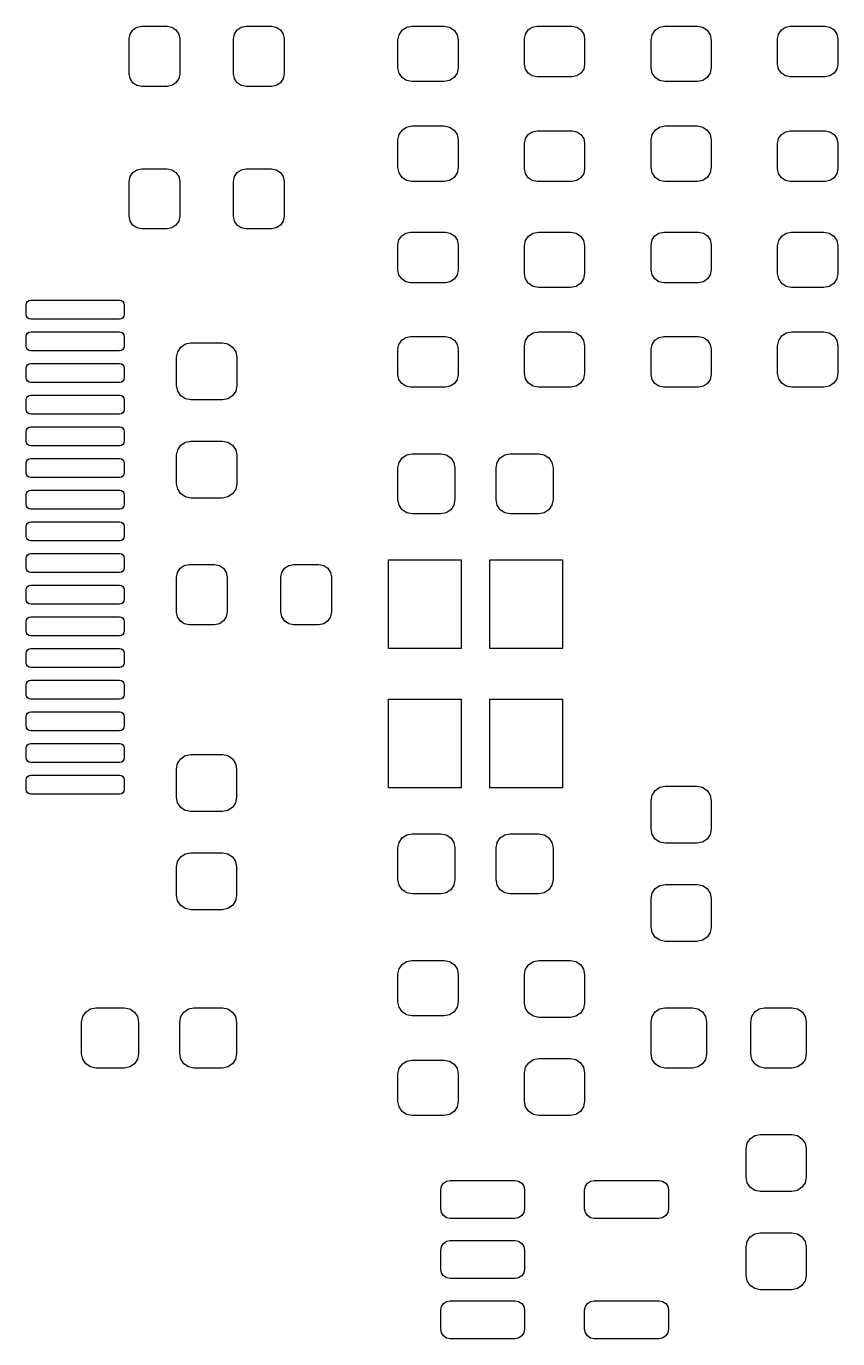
# Model space of a CAD drawing. Extents: x 101 to 146, y -117.2 to -96.5.
# Drawn here: x 133.15 to 145.97, y -117.25 to -96.53 of the extents above; entities that cross this region are included whole.
import ezdxf

# ---------------------------------------------------------------- set-up
doc = ezdxf.new("R2010")
doc.units = 0
doc.layers.add('BLACK', color=7, linetype='CONTINUOUS')

msp = doc.modelspace()

# ---------------------------------------------------------------- linework, layer by layer
at = {"layer": 'BLACK', "linetype": 'CONTINUOUS'}
for p, q in [((134.834, -96.5836), (134.898, -96.5402)), ((134.898, -96.5402), (134.975, -96.525)), ((134.975, -96.525), (135.375, -96.525)), ((135.375, -96.525), (135.452, -96.5402)), ((135.452, -96.5402), (135.516, -96.5836)), ((136.484, -96.5836), (136.548, -96.5402)), ((136.548, -96.5402), (136.625, -96.525)), ((136.625, -96.525), (137.025, -96.525)), ((137.025, -96.525), (137.102, -96.5402)), ((137.102, -96.5402), (137.166, -96.5836)), ((139.089, -96.5891), (139.16, -96.5417)), ((139.16, -96.5417), (139.244, -96.525)), ((139.244, -96.525), (139.756, -96.525)), ((139.756, -96.525), (139.84, -96.5417)), ((139.84, -96.5417), (139.911, -96.5891)), ((141.084, -96.5836), (141.148, -96.5402)), ((141.148, -96.5402), (141.225, -96.525)), ((141.225, -96.525), (141.775, -96.525)), ((141.775, -96.525), (141.852, -96.5402)), ((141.852, -96.5402), (141.916, -96.5836)), ((143.089, -96.5891), (143.16, -96.5417)), ((143.16, -96.5417), (143.244, -96.525)), ((143.244, -96.525), (143.756, -96.525)), ((143.756, -96.525), (143.84, -96.5417)), ((143.84, -96.5417), (143.911, -96.5891)), ((145.084, -96.5836), (145.148, -96.5402)), ((145.148, -96.5402), (145.225, -96.525)), ((145.225, -96.525), (145.775, -96.525)), ((145.775, -96.525), (145.852, -96.5402)), ((145.852, -96.5402), (145.916, -96.5836)), ((134.775, -96.725), (134.79, -96.6485)), ((134.775, -97.275), (134.775, -96.725)), ((134.79, -96.6485), (134.834, -96.5836)), ((135.516, -96.5836), (135.56, -96.6485)), ((135.56, -96.6485), (135.575, -96.725)), ((135.575, -96.725), (135.575, -97.275)), ((136.425, -96.725), (136.44, -96.6485)), ((136.425, -97.275), (136.425, -96.725)), ((136.44, -96.6485), (136.484, -96.5836)), ((137.166, -96.5836), (137.21, -96.6485)), ((137.21, -96.6485), (137.225, -96.725)), ((137.225, -96.725), (137.225, -97.275)), ((139.025, -96.7437), (139.042, -96.66)), ((139.025, -97.1812), (139.025, -96.7437)), ((139.042, -96.66), (139.089, -96.5891)), ((139.911, -96.5891), (139.958, -96.66)), ((139.958, -96.66), (139.975, -96.7437)), ((139.975, -96.7437), (139.975, -97.1812)), ((141.025, -96.725), (141.04, -96.6485)), ((141.025, -97.125), (141.025, -96.725)), ((141.04, -96.6485), (141.084, -96.5836)), ((141.916, -96.5836), (141.96, -96.6485)), ((141.96, -96.6485), (141.975, -96.725)), ((141.975, -96.725), (141.975, -97.125)), ((143.025, -96.7437), (143.042, -96.66)), ((143.025, -97.1812), (143.025, -96.7437)), ((143.042, -96.66), (143.089, -96.5891)), ((143.911, -96.5891), (143.958, -96.66)), ((143.958, -96.66), (143.975, -96.7437)), ((143.975, -96.7437), (143.975, -97.1812)), ((145.025, -96.725), (145.04, -96.6485)), ((145.025, -97.125), (145.025, -96.725)), ((145.04, -96.6485), (145.084, -96.5836)), ((145.916, -96.5836), (145.96, -96.6485)), ((145.96, -96.6485), (145.975, -96.725)), ((145.975, -96.725), (145.975, -97.125)), ((139.042, -97.265), (139.025, -97.1812)), ((139.975, -97.1812), (139.958, -97.265)), ((141.04, -97.2015), (141.025, -97.125)), ((141.975, -97.125), (141.96, -97.2015)), ((143.042, -97.265), (143.025, -97.1812)), ((143.975, -97.1812), (143.958, -97.265)), ((145.04, -97.2015), (145.025, -97.125)), ((145.975, -97.125), (145.96, -97.2015)), ((134.79, -97.3515), (134.775, -97.275)), ((134.834, -97.4164), (134.79, -97.3515)), ((135.56, -97.3515), (135.516, -97.4164)), ((135.575, -97.275), (135.56, -97.3515)), ((136.44, -97.3515), (136.425, -97.275)), ((136.484, -97.4164), (136.44, -97.3515)), ((137.21, -97.3515), (137.166, -97.4164)), ((137.225, -97.275), (137.21, -97.3515)), ((139.089, -97.3359), (139.042, -97.265)), ((139.16, -97.3833), (139.089, -97.3359)), ((139.244, -97.4), (139.16, -97.3833)), ((139.756, -97.4), (139.244, -97.4)), ((139.84, -97.3833), (139.756, -97.4)), ((139.911, -97.3359), (139.84, -97.3833)), ((139.958, -97.265), (139.911, -97.3359)), ((141.084, -97.2664), (141.04, -97.2015)), ((141.148, -97.3098), (141.084, -97.2664)), ((141.225, -97.325), (141.148, -97.3098)), ((141.775, -97.325), (141.225, -97.325)), ((141.852, -97.3098), (141.775, -97.325)), ((141.916, -97.2664), (141.852, -97.3098)), ((141.96, -97.2015), (141.916, -97.2664)), ((143.089, -97.3359), (143.042, -97.265)), ((143.16, -97.3833), (143.089, -97.3359)), ((143.244, -97.4), (143.16, -97.3833)), ((143.756, -97.4), (143.244, -97.4)), ((143.84, -97.3833), (143.756, -97.4)), ((143.911, -97.3359), (143.84, -97.3833)), ((143.958, -97.265), (143.911, -97.3359)), ((145.084, -97.2664), (145.04, -97.2015)), ((145.148, -97.3098), (145.084, -97.2664)), ((145.225, -97.325), (145.148, -97.3098)), ((145.775, -97.325), (145.225, -97.325)), ((145.852, -97.3098), (145.775, -97.325)), ((145.916, -97.2664), (145.852, -97.3098)), ((145.96, -97.2015), (145.916, -97.2664)), ((134.898, -97.4598), (134.834, -97.4164)), ((134.975, -97.475), (134.898, -97.4598)), ((135.375, -97.475), (134.975, -97.475)), ((135.452, -97.4598), (135.375, -97.475)), ((135.516, -97.4164), (135.452, -97.4598)), ((136.548, -97.4598), (136.484, -97.4164)), ((136.625, -97.475), (136.548, -97.4598)), ((137.025, -97.475), (136.625, -97.475)), ((137.102, -97.4598), (137.025, -97.475)), ((137.166, -97.4164), (137.102, -97.4598)), ((139.025, -98.3187), (139.042, -98.235)), ((139.042, -98.235), (139.089, -98.1641)), ((139.089, -98.1641), (139.16, -98.1167)), ((139.16, -98.1167), (139.244, -98.1)), ((139.244, -98.1), (139.756, -98.1)), ((139.756, -98.1), (139.84, -98.1167)), ((139.84, -98.1167), (139.911, -98.1641)), ((139.911, -98.1641), (139.958, -98.235)), ((139.958, -98.235), (139.975, -98.3187)), ((141.04, -98.2985), (141.084, -98.2336)), ((141.084, -98.2336), (141.148, -98.1902)), ((141.148, -98.1902), (141.225, -98.175)), ((141.225, -98.175), (141.775, -98.175)), ((141.775, -98.175), (141.852, -98.1902)), ((141.852, -98.1902), (141.916, -98.2336)), ((141.916, -98.2336), (141.96, -98.2985)), ((143.025, -98.3187), (143.042, -98.235)), ((143.042, -98.235), (143.089, -98.1641)), ((143.089, -98.1641), (143.16, -98.1167)), ((143.16, -98.1167), (143.244, -98.1)), ((143.244, -98.1), (143.756, -98.1)), ((143.756, -98.1), (143.84, -98.1167)), ((143.84, -98.1167), (143.911, -98.1641)), ((143.911, -98.1641), (143.958, -98.235)), ((143.958, -98.235), (143.975, -98.3187)), ((145.04, -98.2985), (145.084, -98.2336)), ((145.084, -98.2336), (145.148, -98.1902)), ((145.148, -98.1902), (145.225, -98.175)), ((145.225, -98.175), (145.775, -98.175)), ((145.775, -98.175), (145.852, -98.1902)), ((145.852, -98.1902), (145.916, -98.2336)), ((145.916, -98.2336), (145.96, -98.2985)), ((139.025, -98.7562), (139.025, -98.3187)), ((139.975, -98.3187), (139.975, -98.7562)), ((141.025, -98.375), (141.04, -98.2985)), ((141.025, -98.775), (141.025, -98.375)), ((141.96, -98.2985), (141.975, -98.375)), ((141.975, -98.375), (141.975, -98.775)), ((143.025, -98.7562), (143.025, -98.3187)), ((143.975, -98.3187), (143.975, -98.7562)), ((145.025, -98.375), (145.04, -98.2985)), ((145.025, -98.775), (145.025, -98.375)), ((145.96, -98.2985), (145.975, -98.375)), ((145.975, -98.375), (145.975, -98.775)), ((134.79, -98.8985), (134.834, -98.8336)), ((134.834, -98.8336), (134.898, -98.7902)), ((134.898, -98.7902), (134.975, -98.775)), ((134.975, -98.775), (135.375, -98.775)), ((135.375, -98.775), (135.452, -98.7902)), ((135.452, -98.7902), (135.516, -98.8336)), ((135.516, -98.8336), (135.56, -98.8985)), ((136.44, -98.8985), (136.484, -98.8336)), ((136.484, -98.8336), (136.548, -98.7902)), ((136.548, -98.7902), (136.625, -98.775)), ((136.625, -98.775), (137.025, -98.775)), ((137.025, -98.775), (137.102, -98.7902)), ((137.102, -98.7902), (137.166, -98.8336)), ((137.166, -98.8336), (137.21, -98.8985)), ((139.042, -98.84), (139.025, -98.7562)), ((139.089, -98.9109), (139.042, -98.84)), ((139.958, -98.84), (139.911, -98.9109)), ((139.975, -98.7562), (139.958, -98.84)), ((141.04, -98.8515), (141.025, -98.775)), ((141.084, -98.9164), (141.04, -98.8515)), ((141.96, -98.8515), (141.916, -98.9164)), ((141.975, -98.775), (141.96, -98.8515)), ((143.042, -98.84), (143.025, -98.7562)), ((143.089, -98.9109), (143.042, -98.84)), ((143.958, -98.84), (143.911, -98.9109)), ((143.975, -98.7562), (143.958, -98.84)), ((145.04, -98.8515), (145.025, -98.775)), ((145.084, -98.9164), (145.04, -98.8515)), ((145.96, -98.8515), (145.916, -98.9164)), ((145.975, -98.775), (145.96, -98.8515)), ((134.775, -98.975), (134.79, -98.8985)), ((134.775, -99.525), (134.775, -98.975)), ((135.56, -98.8985), (135.575, -98.975)), ((135.575, -98.975), (135.575, -99.525)), ((136.425, -98.975), (136.44, -98.8985)), ((136.425, -99.525), (136.425, -98.975)), ((137.21, -98.8985), (137.225, -98.975)), ((137.225, -98.975), (137.225, -99.525)), ((139.16, -98.9583), (139.089, -98.9109)), ((139.244, -98.975), (139.16, -98.9583)), ((139.756, -98.975), (139.244, -98.975)), ((139.84, -98.9583), (139.756, -98.975)), ((139.911, -98.9109), (139.84, -98.9583)), ((141.148, -98.9598), (141.084, -98.9164)), ((141.225, -98.975), (141.148, -98.9598)), ((141.775, -98.975), (141.225, -98.975)), ((141.852, -98.9598), (141.775, -98.975)), ((141.916, -98.9164), (141.852, -98.9598)), ((143.16, -98.9583), (143.089, -98.9109)), ((143.244, -98.975), (143.16, -98.9583)), ((143.756, -98.975), (143.244, -98.975)), ((143.84, -98.9583), (143.756, -98.975)), ((143.911, -98.9109), (143.84, -98.9583)), ((145.148, -98.9598), (145.084, -98.9164)), ((145.225, -98.975), (145.148, -98.9598)), ((145.775, -98.975), (145.225, -98.975)), ((145.852, -98.9598), (145.775, -98.975)), ((145.916, -98.9164), (145.852, -98.9598)), ((134.79, -99.6015), (134.775, -99.525)), ((134.834, -99.6664), (134.79, -99.6015)), ((134.898, -99.7098), (134.834, -99.6664)), ((135.516, -99.6664), (135.452, -99.7098)), ((135.56, -99.6015), (135.516, -99.6664)), ((135.575, -99.525), (135.56, -99.6015)), ((136.44, -99.6015), (136.425, -99.525)), ((136.484, -99.6664), (136.44, -99.6015)), ((136.548, -99.7098), (136.484, -99.6664)), ((137.166, -99.6664), (137.102, -99.7098)), ((137.21, -99.6015), (137.166, -99.6664)), ((137.225, -99.525), (137.21, -99.6015)), ((134.975, -99.725), (134.898, -99.7098)), ((135.375, -99.725), (134.975, -99.725)), ((135.452, -99.7098), (135.375, -99.725)), ((136.625, -99.725), (136.548, -99.7098)), ((137.025, -99.725), (136.625, -99.725)), ((137.102, -99.7098), (137.025, -99.725)), ((139.04, -99.8985), (139.084, -99.8336)), ((139.084, -99.8336), (139.148, -99.7902)), ((139.148, -99.7902), (139.225, -99.775)), ((139.225, -99.775), (139.775, -99.775)), ((139.775, -99.775), (139.852, -99.7902)), ((139.852, -99.7902), (139.916, -99.8336)), ((139.916, -99.8336), (139.96, -99.8985)), ((141.042, -99.91), (141.089, -99.8391)), ((141.089, -99.8391), (141.16, -99.7917)), ((141.16, -99.7917), (141.244, -99.775)), ((141.244, -99.775), (141.756, -99.775)), ((141.756, -99.775), (141.84, -99.7917)), ((141.84, -99.7917), (141.911, -99.8391)), ((141.911, -99.8391), (141.958, -99.91)), ((143.04, -99.8985), (143.084, -99.8336)), ((143.084, -99.8336), (143.148, -99.7902)), ((143.148, -99.7902), (143.225, -99.775)), ((143.225, -99.775), (143.775, -99.775)), ((143.775, -99.775), (143.852, -99.7902)), ((143.852, -99.7902), (143.916, -99.8336)), ((143.916, -99.8336), (143.96, -99.8985)), ((145.042, -99.91), (145.089, -99.8391)), ((145.089, -99.8391), (145.16, -99.7917)), ((145.16, -99.7917), (145.244, -99.775)), ((145.244, -99.775), (145.756, -99.775)), ((145.756, -99.775), (145.84, -99.7917)), ((145.84, -99.7917), (145.911, -99.8391)), ((145.911, -99.8391), (145.958, -99.91)), ((139.025, -99.975), (139.04, -99.8985)), ((139.025, -100.375), (139.025, -99.975)), ((139.96, -99.8985), (139.975, -99.975)), ((139.975, -99.975), (139.975, -100.375)), ((141.025, -99.9937), (141.042, -99.91)), ((141.025, -100.431), (141.025, -99.9937)), ((141.958, -99.91), (141.975, -99.9937)), ((141.975, -99.9937), (141.975, -100.431)), ((143.025, -99.975), (143.04, -99.8985)), ((143.025, -100.375), (143.025, -99.975)), ((143.96, -99.8985), (143.975, -99.975)), ((143.975, -99.975), (143.975, -100.375)), ((145.025, -99.9937), (145.042, -99.91)), ((145.025, -100.431), (145.025, -99.9937)), ((145.958, -99.91), (145.975, -99.9937)), ((145.975, -99.9937), (145.975, -100.431)), ((139.04, -100.452), (139.025, -100.375)), ((139.084, -100.516), (139.04, -100.452)), ((139.148, -100.56), (139.084, -100.516)), ((139.916, -100.516), (139.852, -100.56)), ((139.96, -100.452), (139.916, -100.516)), ((139.975, -100.375), (139.96, -100.452)), ((141.042, -100.515), (141.025, -100.431)), ((141.089, -100.586), (141.042, -100.515)), ((141.958, -100.515), (141.911, -100.586)), ((141.975, -100.431), (141.958, -100.515)), ((143.04, -100.452), (143.025, -100.375)), ((143.084, -100.516), (143.04, -100.452)), ((143.148, -100.56), (143.084, -100.516)), ((143.916, -100.516), (143.852, -100.56)), ((143.96, -100.452), (143.916, -100.516)), ((143.975, -100.375), (143.96, -100.452)), ((145.042, -100.515), (145.025, -100.431)), ((145.089, -100.586), (145.042, -100.515)), ((145.958, -100.515), (145.911, -100.586)), ((145.975, -100.431), (145.958, -100.515)), ((139.225, -100.575), (139.148, -100.56)), ((139.775, -100.575), (139.225, -100.575)), ((139.852, -100.56), (139.775, -100.575)), ((141.16, -100.633), (141.089, -100.586)), ((141.244, -100.65), (141.16, -100.633)), ((141.756, -100.65), (141.244, -100.65)), ((141.84, -100.633), (141.756, -100.65)), ((141.911, -100.586), (141.84, -100.633)), ((143.225, -100.575), (143.148, -100.56)), ((143.775, -100.575), (143.225, -100.575)), ((143.852, -100.56), (143.775, -100.575)), ((145.16, -100.633), (145.089, -100.586)), ((145.244, -100.65), (145.16, -100.633)), ((145.756, -100.65), (145.244, -100.65)), ((145.84, -100.633), (145.756, -100.65)), ((145.911, -100.586), (145.84, -100.633)), ((133.15, -100.925), (133.156, -100.896)), ((133.15, -101.075), (133.15, -100.925)), ((133.156, -100.896), (133.172, -100.872)), ((133.172, -100.872), (133.196, -100.856)), ((133.196, -100.856), (133.225, -100.85)), ((133.225, -100.85), (134.625, -100.85)), ((134.625, -100.85), (134.654, -100.856)), ((134.654, -100.856), (134.678, -100.872)), ((134.678, -100.872), (134.694, -100.896)), ((134.694, -100.896), (134.7, -100.925)), ((134.7, -100.925), (134.7, -101.075)), ((133.156, -101.104), (133.15, -101.075)), ((133.172, -101.128), (133.156, -101.104)), ((133.196, -101.144), (133.172, -101.128)), ((134.678, -101.128), (134.654, -101.144)), ((134.694, -101.104), (134.678, -101.128)), ((134.7, -101.075), (134.694, -101.104)), ((133.225, -101.15), (133.196, -101.144)), ((134.625, -101.15), (133.225, -101.15)), ((134.654, -101.144), (134.625, -101.15)), ((133.15, -101.425), (133.156, -101.396)), ((133.15, -101.575), (133.15, -101.425)), ((133.156, -101.396), (133.172, -101.372)), ((133.172, -101.372), (133.196, -101.356)), ((133.196, -101.356), (133.225, -101.35)), ((133.225, -101.35), (134.625, -101.35)), ((134.625, -101.35), (134.654, -101.356)), ((134.654, -101.356), (134.678, -101.372)), ((134.678, -101.372), (134.694, -101.396)), ((134.694, -101.396), (134.7, -101.425)), ((134.7, -101.425), (134.7, -101.575)), ((135.593, -101.591), (135.666, -101.542)), ((135.666, -101.542), (135.752, -101.525)), ((135.752, -101.525), (136.252, -101.525)), ((136.252, -101.525), (136.338, -101.542)), ((136.338, -101.542), (136.411, -101.591)), ((139.025, -101.625), (139.04, -101.548)), ((139.04, -101.548), (139.084, -101.484)), ((139.084, -101.484), (139.148, -101.44)), ((139.148, -101.44), (139.225, -101.425)), ((139.225, -101.425), (139.775, -101.425)), ((139.775, -101.425), (139.852, -101.44)), ((139.852, -101.44), (139.916, -101.484)), ((139.916, -101.484), (139.96, -101.548)), ((139.96, -101.548), (139.975, -101.625)), ((141.025, -101.569), (141.042, -101.485)), ((141.042, -101.485), (141.089, -101.414)), ((141.089, -101.414), (141.16, -101.367)), ((141.16, -101.367), (141.244, -101.35)), ((141.244, -101.35), (141.756, -101.35)), ((141.756, -101.35), (141.84, -101.367)), ((141.84, -101.367), (141.911, -101.414)), ((141.911, -101.414), (141.958, -101.485)), ((141.958, -101.485), (141.975, -101.569)), ((143.025, -101.625), (143.04, -101.548)), ((143.04, -101.548), (143.084, -101.484)), ((143.084, -101.484), (143.148, -101.44)), ((143.148, -101.44), (143.225, -101.425)), ((143.225, -101.425), (143.775, -101.425)), ((143.775, -101.425), (143.852, -101.44)), ((143.852, -101.44), (143.916, -101.484)), ((143.916, -101.484), (143.96, -101.548)), ((143.96, -101.548), (143.975, -101.625)), ((145.025, -101.569), (145.042, -101.485)), ((145.042, -101.485), (145.089, -101.414)), ((145.089, -101.414), (145.16, -101.367)), ((145.16, -101.367), (145.244, -101.35)), ((145.244, -101.35), (145.756, -101.35)), ((145.756, -101.35), (145.84, -101.367)), ((145.84, -101.367), (145.911, -101.414)), ((145.911, -101.414), (145.958, -101.485)), ((145.958, -101.485), (145.975, -101.569)), ((133.156, -101.604), (133.15, -101.575)), ((133.172, -101.628), (133.156, -101.604)), ((133.196, -101.644), (133.172, -101.628)), ((133.225, -101.65), (133.196, -101.644)), ((134.625, -101.65), (133.225, -101.65)), ((134.654, -101.644), (134.625, -101.65)), ((134.678, -101.628), (134.654, -101.644)), ((134.694, -101.604), (134.678, -101.628)), ((134.7, -101.575), (134.694, -101.604)), ((135.527, -101.75), (135.544, -101.664)), ((135.527, -102.2), (135.527, -101.75)), ((135.544, -101.664), (135.593, -101.591)), ((136.411, -101.591), (136.46, -101.664)), ((136.46, -101.664), (136.477, -101.75)), ((136.477, -101.75), (136.477, -102.2)), ((139.025, -102.025), (139.025, -101.625)), ((139.975, -101.625), (139.975, -102.025)), ((141.025, -102.006), (141.025, -101.569)), ((141.975, -101.569), (141.975, -102.006)), ((143.025, -102.025), (143.025, -101.625)), ((143.975, -101.625), (143.975, -102.025)), ((145.025, -102.006), (145.025, -101.569)), ((145.975, -101.569), (145.975, -102.006)), ((133.15, -101.925), (133.156, -101.896)), ((133.15, -102.075), (133.15, -101.925)), ((133.156, -101.896), (133.172, -101.872)), ((133.172, -101.872), (133.196, -101.856)), ((133.196, -101.856), (133.225, -101.85)), ((133.225, -101.85), (134.625, -101.85)), ((134.625, -101.85), (134.654, -101.856)), ((134.654, -101.856), (134.678, -101.872)), ((134.678, -101.872), (134.694, -101.896)), ((134.694, -101.896), (134.7, -101.925)), ((134.7, -101.925), (134.7, -102.075)), ((133.156, -102.104), (133.15, -102.075)), ((133.172, -102.128), (133.156, -102.104)), ((133.196, -102.144), (133.172, -102.128)), ((133.225, -102.15), (133.196, -102.144)), ((134.625, -102.15), (133.225, -102.15)), ((134.654, -102.144), (134.625, -102.15)), ((134.678, -102.128), (134.654, -102.144)), ((134.694, -102.104), (134.678, -102.128)), ((134.7, -102.075), (134.694, -102.104)), ((139.04, -102.102), (139.025, -102.025)), ((139.084, -102.166), (139.04, -102.102)), ((139.148, -102.21), (139.084, -102.166)), ((139.916, -102.166), (139.852, -102.21)), ((139.96, -102.102), (139.916, -102.166)), ((139.975, -102.025), (139.96, -102.102)), ((141.042, -102.09), (141.025, -102.006)), ((141.089, -102.161), (141.042, -102.09)), ((141.16, -102.208), (141.089, -102.161)), ((141.911, -102.161), (141.84, -102.208)), ((141.958, -102.09), (141.911, -102.161)), ((141.975, -102.006), (141.958, -102.09)), ((143.04, -102.102), (143.025, -102.025)), ((143.084, -102.166), (143.04, -102.102)), ((143.148, -102.21), (143.084, -102.166)), ((143.916, -102.166), (143.852, -102.21)), ((143.96, -102.102), (143.916, -102.166)), ((143.975, -102.025), (143.96, -102.102)), ((145.042, -102.09), (145.025, -102.006)), ((145.089, -102.161), (145.042, -102.09)), ((145.16, -102.208), (145.089, -102.161)), ((145.911, -102.161), (145.84, -102.208)), ((145.958, -102.09), (145.911, -102.161)), ((145.975, -102.006), (145.958, -102.09)), ((133.156, -102.396), (133.172, -102.372)), ((133.172, -102.372), (133.196, -102.356)), ((133.196, -102.356), (133.225, -102.35)), ((133.225, -102.35), (134.625, -102.35)), ((134.625, -102.35), (134.654, -102.356)), ((134.654, -102.356), (134.678, -102.372)), ((134.678, -102.372), (134.694, -102.396)), ((135.544, -102.286), (135.527, -102.2)), ((135.593, -102.359), (135.544, -102.286)), ((135.666, -102.408), (135.593, -102.359)), ((136.411, -102.359), (136.338, -102.408)), ((136.46, -102.286), (136.411, -102.359)), ((136.477, -102.2), (136.46, -102.286)), ((139.225, -102.225), (139.148, -102.21)), ((139.775, -102.225), (139.225, -102.225)), ((139.852, -102.21), (139.775, -102.225)), ((141.244, -102.225), (141.16, -102.208)), ((141.756, -102.225), (141.244, -102.225)), ((141.84, -102.208), (141.756, -102.225)), ((143.225, -102.225), (143.148, -102.21)), ((143.775, -102.225), (143.225, -102.225)), ((143.852, -102.21), (143.775, -102.225)), ((145.244, -102.225), (145.16, -102.208)), ((145.756, -102.225), (145.244, -102.225)), ((145.84, -102.208), (145.756, -102.225)), ((133.15, -102.425), (133.156, -102.396)), ((133.15, -102.575), (133.15, -102.425)), ((133.156, -102.604), (133.15, -102.575)), ((134.694, -102.396), (134.7, -102.425)), ((134.7, -102.575), (134.694, -102.604)), ((134.7, -102.425), (134.7, -102.575)), ((135.752, -102.425), (135.666, -102.408)), ((136.252, -102.425), (135.752, -102.425)), ((136.338, -102.408), (136.252, -102.425)), ((133.172, -102.628), (133.156, -102.604)), ((133.196, -102.644), (133.172, -102.628)), ((133.225, -102.65), (133.196, -102.644)), ((134.625, -102.65), (133.225, -102.65)), ((134.654, -102.644), (134.625, -102.65)), ((134.678, -102.628), (134.654, -102.644)), ((134.694, -102.604), (134.678, -102.628)), ((133.15, -102.925), (133.156, -102.896)), ((133.15, -103.075), (133.15, -102.925)), ((133.156, -102.896), (133.172, -102.872)), ((133.172, -102.872), (133.196, -102.856)), ((133.196, -102.856), (133.225, -102.85)), ((133.225, -102.85), (134.625, -102.85)), ((134.625, -102.85), (134.654, -102.856)), ((134.654, -102.856), (134.678, -102.872)), ((134.678, -102.872), (134.694, -102.896)), ((134.694, -102.896), (134.7, -102.925)), ((134.7, -102.925), (134.7, -103.075)), ((133.156, -103.104), (133.15, -103.075)), ((133.172, -103.128), (133.156, -103.104)), ((133.196, -103.144), (133.172, -103.128)), ((133.225, -103.15), (133.196, -103.144)), ((134.625, -103.15), (133.225, -103.15)), ((134.654, -103.144), (134.625, -103.15)), ((134.678, -103.128), (134.654, -103.144)), ((134.694, -103.104), (134.678, -103.128)), ((134.7, -103.075), (134.694, -103.104)), ((135.544, -103.214), (135.593, -103.141)), ((135.593, -103.141), (135.666, -103.092)), ((135.666, -103.092), (135.752, -103.075)), ((135.752, -103.075), (136.252, -103.075)), ((136.252, -103.075), (136.338, -103.092)), ((136.338, -103.092), (136.411, -103.141)), ((136.411, -103.141), (136.46, -103.214)), ((133.15, -103.425), (133.156, -103.396)), ((133.156, -103.396), (133.172, -103.372)), ((133.172, -103.372), (133.196, -103.356)), ((133.196, -103.356), (133.225, -103.35)), ((133.225, -103.35), (134.625, -103.35)), ((134.625, -103.35), (134.654, -103.356)), ((134.654, -103.356), (134.678, -103.372)), ((134.678, -103.372), (134.694, -103.396)), ((134.694, -103.396), (134.7, -103.425)), ((135.527, -103.3), (135.544, -103.214)), ((135.527, -103.75), (135.527, -103.3)), ((136.46, -103.214), (136.477, -103.3)), ((136.477, -103.3), (136.477, -103.75)), ((139.025, -103.5), (139.042, -103.414)), ((139.042, -103.414), (139.091, -103.341)), ((139.091, -103.341), (139.164, -103.292)), ((139.164, -103.292), (139.25, -103.275)), ((139.25, -103.275), (139.7, -103.275)), ((139.7, -103.275), (139.786, -103.292)), ((139.786, -103.292), (139.859, -103.341)), ((139.859, -103.341), (139.908, -103.414)), ((139.908, -103.414), (139.925, -103.5)), ((140.575, -103.5), (140.592, -103.414)), ((140.592, -103.414), (140.641, -103.341)), ((140.641, -103.341), (140.714, -103.292)), ((140.714, -103.292), (140.8, -103.275)), ((140.8, -103.275), (141.25, -103.275)), ((141.25, -103.275), (141.336, -103.292)), ((141.336, -103.292), (141.409, -103.341)), ((141.409, -103.341), (141.458, -103.414)), ((141.458, -103.414), (141.475, -103.5)), ((133.15, -103.575), (133.15, -103.425)), ((133.156, -103.604), (133.15, -103.575)), ((133.172, -103.628), (133.156, -103.604)), ((134.694, -103.604), (134.678, -103.628)), ((134.7, -103.575), (134.694, -103.604)), ((134.7, -103.425), (134.7, -103.575)), ((139.025, -104), (139.025, -103.5)), ((139.925, -103.5), (139.925, -104)), ((140.575, -104), (140.575, -103.5)), ((141.475, -103.5), (141.475, -104)), ((133.196, -103.644), (133.172, -103.628)), ((133.225, -103.65), (133.196, -103.644)), ((134.625, -103.65), (133.225, -103.65)), ((134.654, -103.644), (134.625, -103.65)), ((134.678, -103.628), (134.654, -103.644)), ((135.544, -103.836), (135.527, -103.75)), ((136.477, -103.75), (136.46, -103.836)), ((133.15, -103.925), (133.156, -103.896)), ((133.15, -104.075), (133.15, -103.925)), ((133.156, -103.896), (133.172, -103.872)), ((133.172, -103.872), (133.196, -103.856)), ((133.196, -103.856), (133.225, -103.85)), ((133.225, -103.85), (134.625, -103.85)), ((134.625, -103.85), (134.654, -103.856)), ((134.654, -103.856), (134.678, -103.872)), ((134.678, -103.872), (134.694, -103.896)), ((134.694, -103.896), (134.7, -103.925)), ((134.7, -103.925), (134.7, -104.075)), ((135.593, -103.909), (135.544, -103.836)), ((135.666, -103.958), (135.593, -103.909)), ((135.752, -103.975), (135.666, -103.958)), ((136.252, -103.975), (135.752, -103.975)), ((136.338, -103.958), (136.252, -103.975)), ((136.411, -103.909), (136.338, -103.958)), ((136.46, -103.836), (136.411, -103.909)), ((139.042, -104.086), (139.025, -104)), ((139.925, -104), (139.908, -104.086)), ((140.592, -104.086), (140.575, -104)), ((141.475, -104), (141.458, -104.086)), ((133.156, -104.104), (133.15, -104.075)), ((133.172, -104.128), (133.156, -104.104)), ((133.196, -104.144), (133.172, -104.128)), ((133.225, -104.15), (133.196, -104.144)), ((134.625, -104.15), (133.225, -104.15)), ((134.654, -104.144), (134.625, -104.15)), ((134.678, -104.128), (134.654, -104.144)), ((134.694, -104.104), (134.678, -104.128)), ((134.7, -104.075), (134.694, -104.104)), ((139.091, -104.159), (139.042, -104.086)), ((139.164, -104.208), (139.091, -104.159)), ((139.25, -104.225), (139.164, -104.208)), ((139.7, -104.225), (139.25, -104.225)), ((139.786, -104.208), (139.7, -104.225)), ((139.859, -104.159), (139.786, -104.208)), ((139.908, -104.086), (139.859, -104.159)), ((140.641, -104.159), (140.592, -104.086)), ((140.714, -104.208), (140.641, -104.159)), ((140.8, -104.225), (140.714, -104.208)), ((141.25, -104.225), (140.8, -104.225)), ((141.336, -104.208), (141.25, -104.225)), ((141.409, -104.159), (141.336, -104.208)), ((141.458, -104.086), (141.409, -104.159)), ((133.15, -104.425), (133.156, -104.396)), ((133.15, -104.575), (133.15, -104.425)), ((133.156, -104.396), (133.172, -104.372)), ((133.172, -104.372), (133.196, -104.356)), ((133.196, -104.356), (133.225, -104.35)), ((133.225, -104.35), (134.625, -104.35)), ((134.625, -104.35), (134.654, -104.356)), ((134.654, -104.356), (134.678, -104.372)), ((134.678, -104.372), (134.694, -104.396)), ((134.694, -104.396), (134.7, -104.425)), ((134.7, -104.425), (134.7, -104.575)), ((133.156, -104.604), (133.15, -104.575)), ((133.172, -104.628), (133.156, -104.604)), ((133.196, -104.644), (133.172, -104.628)), ((133.225, -104.65), (133.196, -104.644)), ((134.625, -104.65), (133.225, -104.65)), ((134.654, -104.644), (134.625, -104.65)), ((134.678, -104.628), (134.654, -104.644)), ((134.694, -104.604), (134.678, -104.628)), ((134.7, -104.575), (134.694, -104.604)), ((133.172, -104.872), (133.196, -104.856)), ((133.196, -104.856), (133.225, -104.85)), ((133.225, -104.85), (134.625, -104.85)), ((134.625, -104.85), (134.654, -104.856)), ((134.654, -104.856), (134.678, -104.872)), ((133.15, -104.925), (133.156, -104.896)), ((133.15, -105.075), (133.15, -104.925)), ((133.156, -105.104), (133.15, -105.075)), ((133.156, -104.896), (133.172, -104.872)), ((134.678, -104.872), (134.694, -104.896)), ((134.694, -104.896), (134.7, -104.925)), ((134.7, -105.075), (134.694, -105.104)), ((134.7, -104.925), (134.7, -105.075)), ((135.584, -105.084), (135.648, -105.04)), ((135.648, -105.04), (135.725, -105.025)), ((135.725, -105.025), (136.125, -105.025)), ((136.125, -105.025), (136.202, -105.04)), ((136.202, -105.04), (136.266, -105.084)), ((137.234, -105.084), (137.298, -105.04)), ((137.298, -105.04), (137.375, -105.025)), ((137.375, -105.025), (137.775, -105.025)), ((137.775, -105.025), (137.852, -105.04)), ((137.852, -105.04), (137.916, -105.084)), ((138.875, -106.35), (138.875, -104.95)), ((138.875, -104.95), (140.025, -104.95)), ((140.025, -104.95), (140.025, -106.35)), ((140.475, -106.35), (140.475, -104.95)), ((140.475, -104.95), (141.625, -104.95)), ((141.625, -104.95), (141.625, -106.35)), ((133.172, -105.128), (133.156, -105.104)), ((133.196, -105.144), (133.172, -105.128)), ((133.225, -105.15), (133.196, -105.144)), ((134.625, -105.15), (133.225, -105.15)), ((134.654, -105.144), (134.625, -105.15)), ((134.678, -105.128), (134.654, -105.144)), ((134.694, -105.104), (134.678, -105.128)), ((135.525, -105.225), (135.54, -105.148)), ((135.525, -105.775), (135.525, -105.225)), ((135.54, -105.148), (135.584, -105.084)), ((136.266, -105.084), (136.31, -105.148)), ((136.31, -105.148), (136.325, -105.225)), ((136.325, -105.225), (136.325, -105.775)), ((137.175, -105.225), (137.19, -105.148)), ((137.175, -105.775), (137.175, -105.225)), ((137.19, -105.148), (137.234, -105.084)), ((137.916, -105.084), (137.96, -105.148)), ((137.96, -105.148), (137.975, -105.225)), ((137.975, -105.225), (137.975, -105.775)), ((133.15, -105.425), (133.156, -105.396)), ((133.15, -105.575), (133.15, -105.425)), ((133.156, -105.396), (133.172, -105.372)), ((133.172, -105.372), (133.196, -105.356)), ((133.196, -105.356), (133.225, -105.35)), ((133.225, -105.35), (134.625, -105.35)), ((134.625, -105.35), (134.654, -105.356)), ((134.654, -105.356), (134.678, -105.372)), ((134.678, -105.372), (134.694, -105.396)), ((134.694, -105.396), (134.7, -105.425)), ((134.7, -105.425), (134.7, -105.575)), ((133.156, -105.604), (133.15, -105.575)), ((133.172, -105.628), (133.156, -105.604)), ((133.196, -105.644), (133.172, -105.628)), ((133.225, -105.65), (133.196, -105.644)), ((134.625, -105.65), (133.225, -105.65)), ((134.654, -105.644), (134.625, -105.65)), ((134.678, -105.628), (134.654, -105.644)), ((134.694, -105.604), (134.678, -105.628)), ((134.7, -105.575), (134.694, -105.604)), ((133.15, -105.925), (133.156, -105.896)), ((133.156, -105.896), (133.172, -105.872)), ((133.172, -105.872), (133.196, -105.856)), ((133.196, -105.856), (133.225, -105.85)), ((133.225, -105.85), (134.625, -105.85)), ((134.625, -105.85), (134.654, -105.856)), ((134.654, -105.856), (134.678, -105.872)), ((134.678, -105.872), (134.694, -105.896)), ((134.694, -105.896), (134.7, -105.925)), ((135.54, -105.852), (135.525, -105.775)), ((135.584, -105.916), (135.54, -105.852)), ((136.31, -105.852), (136.266, -105.916)), ((136.325, -105.775), (136.31, -105.852)), ((137.19, -105.852), (137.175, -105.775)), ((137.234, -105.916), (137.19, -105.852)), ((137.96, -105.852), (137.916, -105.916)), ((137.975, -105.775), (137.96, -105.852)), ((133.15, -106.075), (133.15, -105.925)), ((133.156, -106.104), (133.15, -106.075)), ((133.172, -106.128), (133.156, -106.104)), ((134.694, -106.104), (134.678, -106.128)), ((134.7, -106.075), (134.694, -106.104)), ((134.7, -105.925), (134.7, -106.075)), ((135.648, -105.96), (135.584, -105.916)), ((135.725, -105.975), (135.648, -105.96)), ((136.125, -105.975), (135.725, -105.975)), ((136.202, -105.96), (136.125, -105.975)), ((136.266, -105.916), (136.202, -105.96)), ((137.298, -105.96), (137.234, -105.916)), ((137.375, -105.975), (137.298, -105.96)), ((137.775, -105.975), (137.375, -105.975)), ((137.852, -105.96), (137.775, -105.975)), ((137.916, -105.916), (137.852, -105.96)), ((133.196, -106.144), (133.172, -106.128)), ((133.225, -106.15), (133.196, -106.144)), ((134.625, -106.15), (133.225, -106.15)), ((134.654, -106.144), (134.625, -106.15)), ((134.678, -106.128), (134.654, -106.144)), ((133.15, -106.425), (133.156, -106.396)), ((133.15, -106.575), (133.15, -106.425)), ((133.156, -106.396), (133.172, -106.372)), ((133.172, -106.372), (133.196, -106.356)), ((133.196, -106.356), (133.225, -106.35)), ((133.225, -106.35), (134.625, -106.35)), ((134.625, -106.35), (134.654, -106.356)), ((134.654, -106.356), (134.678, -106.372)), ((134.678, -106.372), (134.694, -106.396)), ((134.694, -106.396), (134.7, -106.425)), ((134.7, -106.425), (134.7, -106.575)), ((140.025, -106.35), (138.875, -106.35)), ((141.625, -106.35), (140.475, -106.35)), ((133.156, -106.604), (133.15, -106.575)), ((133.172, -106.628), (133.156, -106.604)), ((133.196, -106.644), (133.172, -106.628)), ((133.225, -106.65), (133.196, -106.644)), ((134.625, -106.65), (133.225, -106.65)), ((134.654, -106.644), (134.625, -106.65)), ((134.678, -106.628), (134.654, -106.644)), ((134.694, -106.604), (134.678, -106.628)), ((134.7, -106.575), (134.694, -106.604)), ((133.15, -106.925), (133.156, -106.896)), ((133.15, -107.075), (133.15, -106.925)), ((133.156, -106.896), (133.172, -106.872)), ((133.172, -106.872), (133.196, -106.856)), ((133.196, -106.856), (133.225, -106.85)), ((133.225, -106.85), (134.625, -106.85)), ((134.625, -106.85), (134.654, -106.856)), ((134.654, -106.856), (134.678, -106.872)), ((134.678, -106.872), (134.694, -106.896)), ((134.694, -106.896), (134.7, -106.925)), ((134.7, -106.925), (134.7, -107.075)), ((133.156, -107.104), (133.15, -107.075)), ((133.172, -107.128), (133.156, -107.104)), ((133.196, -107.144), (133.172, -107.128)), ((133.225, -107.15), (133.196, -107.144)), ((134.654, -107.144), (134.625, -107.15)), ((134.678, -107.128), (134.654, -107.144)), ((134.694, -107.104), (134.678, -107.128)), ((134.7, -107.075), (134.694, -107.104)), ((133.196, -107.356), (133.225, -107.35)), ((134.625, -107.15), (133.225, -107.15)), ((133.225, -107.35), (134.625, -107.35)), ((134.625, -107.35), (134.654, -107.356)), ((138.875, -108.55), (138.875, -107.15)), ((138.875, -107.15), (140.025, -107.15)), ((140.025, -107.15), (140.025, -108.55)), ((140.475, -108.55), (140.475, -107.15)), ((140.475, -107.15), (141.625, -107.15)), ((141.625, -107.15), (141.625, -108.55)), ((133.15, -107.425), (133.156, -107.396)), ((133.15, -107.575), (133.15, -107.425)), ((133.156, -107.396), (133.172, -107.372)), ((133.172, -107.372), (133.196, -107.356)), ((134.654, -107.356), (134.678, -107.372)), ((134.678, -107.372), (134.694, -107.396)), ((134.694, -107.396), (134.7, -107.425)), ((134.7, -107.425), (134.7, -107.575)), ((133.156, -107.604), (133.15, -107.575)), ((133.172, -107.628), (133.156, -107.604)), ((133.196, -107.644), (133.172, -107.628)), ((133.225, -107.65), (133.196, -107.644)), ((134.625, -107.65), (133.225, -107.65)), ((134.654, -107.644), (134.625, -107.65)), ((134.678, -107.628), (134.654, -107.644)), ((134.694, -107.604), (134.678, -107.628)), ((134.7, -107.575), (134.694, -107.604)), ((133.15, -107.925), (133.156, -107.896)), ((133.15, -108.075), (133.15, -107.925)), ((133.156, -107.896), (133.172, -107.872)), ((133.172, -107.872), (133.196, -107.856)), ((133.196, -107.856), (133.225, -107.85)), ((133.225, -107.85), (134.625, -107.85)), ((134.625, -107.85), (134.654, -107.856)), ((134.654, -107.856), (134.678, -107.872)), ((134.678, -107.872), (134.694, -107.896)), ((134.694, -107.896), (134.7, -107.925)), ((134.7, -107.925), (134.7, -108.075)), ((133.156, -108.104), (133.15, -108.075)), ((133.172, -108.128), (133.156, -108.104)), ((133.196, -108.144), (133.172, -108.128)), ((133.225, -108.15), (133.196, -108.144)), ((134.625, -108.15), (133.225, -108.15)), ((134.654, -108.144), (134.625, -108.15)), ((134.678, -108.128), (134.654, -108.144)), ((134.694, -108.104), (134.678, -108.128)), ((134.7, -108.075), (134.694, -108.104)), ((135.525, -108.25), (135.542, -108.164)), ((135.542, -108.164), (135.591, -108.091)), ((135.591, -108.091), (135.664, -108.042)), ((135.664, -108.042), (135.75, -108.025)), ((135.75, -108.025), (136.25, -108.025)), ((136.25, -108.025), (136.336, -108.042)), ((136.336, -108.042), (136.409, -108.091)), ((136.409, -108.091), (136.458, -108.164)), ((136.458, -108.164), (136.475, -108.25)), ((133.156, -108.396), (133.172, -108.372)), ((133.172, -108.372), (133.196, -108.356)), ((133.196, -108.356), (133.225, -108.35)), ((133.225, -108.35), (134.625, -108.35)), ((134.625, -108.35), (134.654, -108.356)), ((134.654, -108.356), (134.678, -108.372)), ((134.678, -108.372), (134.694, -108.396)), ((135.525, -108.7), (135.525, -108.25)), ((136.475, -108.25), (136.475, -108.7)), ((133.15, -108.425), (133.156, -108.396)), ((133.15, -108.575), (133.15, -108.425)), ((133.156, -108.604), (133.15, -108.575)), ((134.694, -108.396), (134.7, -108.425)), ((134.7, -108.575), (134.694, -108.604)), ((134.7, -108.425), (134.7, -108.575)), ((140.025, -108.55), (138.875, -108.55)), ((141.625, -108.55), (140.475, -108.55)), ((143.042, -108.664), (143.091, -108.591)), ((143.091, -108.591), (143.164, -108.542)), ((143.164, -108.542), (143.25, -108.525)), ((143.25, -108.525), (143.75, -108.525)), ((143.75, -108.525), (143.836, -108.542)), ((143.836, -108.542), (143.909, -108.591)), ((143.909, -108.591), (143.958, -108.664)), ((133.172, -108.628), (133.156, -108.604)), ((133.196, -108.644), (133.172, -108.628)), ((133.225, -108.65), (133.196, -108.644)), ((134.625, -108.65), (133.225, -108.65)), ((134.654, -108.644), (134.625, -108.65)), ((134.678, -108.628), (134.654, -108.644)), ((134.694, -108.604), (134.678, -108.628)), ((135.542, -108.786), (135.525, -108.7)), ((135.591, -108.859), (135.542, -108.786)), ((136.458, -108.786), (136.409, -108.859)), ((136.475, -108.7), (136.458, -108.786)), ((143.025, -108.75), (143.042, -108.664)), ((143.025, -109.2), (143.025, -108.75)), ((143.958, -108.664), (143.975, -108.75)), ((143.975, -108.75), (143.975, -109.2)), ((135.664, -108.908), (135.591, -108.859)), ((135.75, -108.925), (135.664, -108.908)), ((136.25, -108.925), (135.75, -108.925)), ((136.336, -108.908), (136.25, -108.925)), ((136.409, -108.859), (136.336, -108.908)), ((143.042, -109.286), (143.025, -109.2)), ((143.975, -109.2), (143.958, -109.286)), ((139.025, -109.5), (139.042, -109.414)), ((139.042, -109.414), (139.091, -109.341)), ((139.091, -109.341), (139.164, -109.292)), ((139.164, -109.292), (139.25, -109.275)), ((139.25, -109.275), (139.7, -109.275)), ((139.7, -109.275), (139.786, -109.292)), ((139.786, -109.292), (139.859, -109.341)), ((139.859, -109.341), (139.908, -109.414)), ((139.908, -109.414), (139.925, -109.5)), ((140.575, -109.5), (140.592, -109.414)), ((140.592, -109.414), (140.641, -109.341)), ((140.641, -109.341), (140.714, -109.292)), ((140.714, -109.292), (140.8, -109.275)), ((140.8, -109.275), (141.25, -109.275)), ((141.25, -109.275), (141.336, -109.292)), ((141.336, -109.292), (141.409, -109.341)), ((141.409, -109.341), (141.458, -109.414)), ((141.458, -109.414), (141.475, -109.5)), ((143.091, -109.359), (143.042, -109.286)), ((143.164, -109.408), (143.091, -109.359)), ((143.25, -109.425), (143.164, -109.408)), ((143.75, -109.425), (143.25, -109.425)), ((143.836, -109.408), (143.75, -109.425)), ((143.909, -109.359), (143.836, -109.408)), ((143.958, -109.286), (143.909, -109.359)), ((135.591, -109.641), (135.664, -109.592)), ((135.664, -109.592), (135.75, -109.575)), ((135.75, -109.575), (136.25, -109.575)), ((136.25, -109.575), (136.336, -109.592)), ((136.336, -109.592), (136.409, -109.641)), ((139.025, -110), (139.025, -109.5)), ((139.925, -109.5), (139.925, -110)), ((140.575, -110), (140.575, -109.5)), ((141.475, -109.5), (141.475, -110)), ((135.525, -109.8), (135.542, -109.714)), ((135.525, -110.25), (135.525, -109.8)), ((135.542, -109.714), (135.591, -109.641)), ((136.409, -109.641), (136.458, -109.714)), ((136.458, -109.714), (136.475, -109.8)), ((136.475, -109.8), (136.475, -110.25)), ((139.042, -110.086), (139.025, -110)), ((139.925, -110), (139.908, -110.086)), ((140.592, -110.086), (140.575, -110)), ((141.475, -110), (141.458, -110.086)), ((135.542, -110.336), (135.525, -110.25)), ((136.475, -110.25), (136.458, -110.336)), ((139.091, -110.159), (139.042, -110.086)), ((139.164, -110.208), (139.091, -110.159)), ((139.25, -110.225), (139.164, -110.208)), ((139.7, -110.225), (139.25, -110.225)), ((139.786, -110.208), (139.7, -110.225)), ((139.859, -110.159), (139.786, -110.208)), ((139.908, -110.086), (139.859, -110.159)), ((140.641, -110.159), (140.592, -110.086)), ((140.714, -110.208), (140.641, -110.159)), ((140.8, -110.225), (140.714, -110.208)), ((141.25, -110.225), (140.8, -110.225)), ((141.336, -110.208), (141.25, -110.225)), ((141.409, -110.159), (141.336, -110.208)), ((141.458, -110.086), (141.409, -110.159)), ((143.025, -110.3), (143.042, -110.214)), ((143.042, -110.214), (143.091, -110.141)), ((143.091, -110.141), (143.164, -110.092)), ((143.164, -110.092), (143.25, -110.075)), ((143.25, -110.075), (143.75, -110.075)), ((143.75, -110.075), (143.836, -110.092)), ((143.836, -110.092), (143.909, -110.141)), ((143.909, -110.141), (143.958, -110.214)), ((143.958, -110.214), (143.975, -110.3)), ((135.591, -110.409), (135.542, -110.336)), ((135.664, -110.458), (135.591, -110.409)), ((135.75, -110.475), (135.664, -110.458)), ((136.336, -110.458), (136.25, -110.475)), ((136.409, -110.409), (136.336, -110.458)), ((136.458, -110.336), (136.409, -110.409)), ((143.025, -110.75), (143.025, -110.3)), ((143.975, -110.3), (143.975, -110.75)), ((136.25, -110.475), (135.75, -110.475)), ((143.042, -110.836), (143.025, -110.75)), ((143.091, -110.909), (143.042, -110.836)), ((143.958, -110.836), (143.909, -110.909)), ((143.975, -110.75), (143.958, -110.836)), ((143.164, -110.958), (143.091, -110.909)), ((143.25, -110.975), (143.164, -110.958)), ((143.75, -110.975), (143.25, -110.975)), ((143.836, -110.958), (143.75, -110.975)), ((143.909, -110.909), (143.836, -110.958)), ((139.089, -111.339), (139.16, -111.292)), ((139.16, -111.292), (139.244, -111.275)), ((139.244, -111.275), (139.756, -111.275)), ((139.756, -111.275), (139.84, -111.292)), ((139.84, -111.292), (139.911, -111.339)), ((141.091, -111.341), (141.164, -111.292)), ((141.164, -111.292), (141.25, -111.275)), ((141.25, -111.275), (141.75, -111.275)), ((141.75, -111.275), (141.836, -111.292)), ((141.836, -111.292), (141.909, -111.341)), ((139.025, -111.494), (139.042, -111.41)), ((139.025, -111.931), (139.025, -111.494)), ((139.042, -111.41), (139.089, -111.339)), ((139.911, -111.339), (139.958, -111.41)), ((139.958, -111.41), (139.975, -111.494)), ((139.975, -111.494), (139.975, -111.931)), ((141.025, -111.5), (141.042, -111.414)), ((141.025, -111.95), (141.025, -111.5)), ((141.042, -111.414), (141.091, -111.341)), ((141.909, -111.341), (141.958, -111.414)), ((141.958, -111.414), (141.975, -111.5)), ((141.975, -111.5), (141.975, -111.95)), ((134.042, -112.164), (134.091, -112.091)), ((134.091, -112.091), (134.164, -112.042)), ((134.164, -112.042), (134.25, -112.025)), ((134.25, -112.025), (134.7, -112.025)), ((134.7, -112.025), (134.786, -112.042)), ((134.786, -112.042), (134.859, -112.091)), ((134.859, -112.091), (134.908, -112.164)), ((135.592, -112.164), (135.641, -112.091)), ((135.641, -112.091), (135.714, -112.042)), ((135.714, -112.042), (135.8, -112.025)), ((135.8, -112.025), (136.25, -112.025)), ((136.25, -112.025), (136.336, -112.042)), ((136.336, -112.042), (136.409, -112.091)), ((136.409, -112.091), (136.458, -112.164)), ((139.042, -112.015), (139.025, -111.931)), ((139.089, -112.086), (139.042, -112.015)), ((139.16, -112.133), (139.089, -112.086)), ((139.911, -112.086), (139.84, -112.133)), ((139.958, -112.015), (139.911, -112.086)), ((139.975, -111.931), (139.958, -112.015)), ((141.042, -112.036), (141.025, -111.95)), ((141.091, -112.109), (141.042, -112.036)), ((141.164, -112.158), (141.091, -112.109)), ((141.909, -112.109), (141.836, -112.158)), ((141.958, -112.036), (141.909, -112.109)), ((141.975, -111.95), (141.958, -112.036)), ((143.042, -112.16), (143.089, -112.089)), ((143.089, -112.089), (143.16, -112.042)), ((143.16, -112.042), (143.244, -112.025)), ((143.244, -112.025), (143.681, -112.025)), ((143.681, -112.025), (143.765, -112.042)), ((143.765, -112.042), (143.836, -112.089)), ((143.836, -112.089), (143.883, -112.16)), ((144.617, -112.16), (144.664, -112.089)), ((144.664, -112.089), (144.735, -112.042)), ((144.735, -112.042), (144.819, -112.025)), ((144.819, -112.025), (145.256, -112.025)), ((145.256, -112.025), (145.34, -112.042)), ((145.34, -112.042), (145.411, -112.089)), ((145.411, -112.089), (145.458, -112.16)), ((134.025, -112.25), (134.042, -112.164)), ((134.025, -112.75), (134.025, -112.25)), ((134.908, -112.164), (134.925, -112.25)), ((134.925, -112.25), (134.925, -112.75)), ((135.575, -112.25), (135.592, -112.164)), ((135.575, -112.75), (135.575, -112.25)), ((136.458, -112.164), (136.475, -112.25)), ((136.475, -112.25), (136.475, -112.75)), ((139.244, -112.15), (139.16, -112.133)), ((139.756, -112.15), (139.244, -112.15)), ((139.84, -112.133), (139.756, -112.15)), ((141.25, -112.175), (141.164, -112.158)), ((141.75, -112.175), (141.25, -112.175)), ((141.836, -112.158), (141.75, -112.175)), ((143.025, -112.244), (143.042, -112.16)), ((143.025, -112.756), (143.025, -112.244)), ((143.883, -112.16), (143.9, -112.244)), ((143.9, -112.244), (143.9, -112.756)), ((144.6, -112.244), (144.617, -112.16)), ((144.6, -112.756), (144.6, -112.244)), ((145.458, -112.16), (145.475, -112.244)), ((145.475, -112.244), (145.475, -112.756)), ((134.042, -112.836), (134.025, -112.75)), ((134.091, -112.909), (134.042, -112.836)), ((134.164, -112.958), (134.091, -112.909)), ((134.859, -112.909), (134.786, -112.958)), ((134.908, -112.836), (134.859, -112.909)), ((134.925, -112.75), (134.908, -112.836)), ((135.592, -112.836), (135.575, -112.75)), ((135.641, -112.909), (135.592, -112.836)), ((135.714, -112.958), (135.641, -112.909)), ((136.409, -112.909), (136.336, -112.958)), ((136.458, -112.836), (136.409, -112.909)), ((136.475, -112.75), (136.458, -112.836)), ((139.042, -112.985), (139.089, -112.914)), ((139.089, -112.914), (139.16, -112.867)), ((139.16, -112.867), (139.244, -112.85)), ((139.244, -112.85), (139.756, -112.85)), ((139.756, -112.85), (139.84, -112.867)), ((139.84, -112.867), (139.911, -112.914)), ((139.911, -112.914), (139.958, -112.985)), ((141.042, -112.964), (141.091, -112.891)), ((141.091, -112.891), (141.164, -112.842)), ((141.164, -112.842), (141.25, -112.825)), ((141.25, -112.825), (141.75, -112.825)), ((141.75, -112.825), (141.836, -112.842)), ((141.836, -112.842), (141.909, -112.891)), ((141.909, -112.891), (141.958, -112.964)), ((143.042, -112.84), (143.025, -112.756)), ((143.089, -112.911), (143.042, -112.84)), ((143.16, -112.958), (143.089, -112.911)), ((143.836, -112.911), (143.765, -112.958)), ((143.883, -112.84), (143.836, -112.911)), ((143.9, -112.756), (143.883, -112.84)), ((144.617, -112.84), (144.6, -112.756)), ((144.664, -112.911), (144.617, -112.84)), ((144.735, -112.958), (144.664, -112.911)), ((145.411, -112.911), (145.34, -112.958)), ((145.458, -112.84), (145.411, -112.911)), ((145.475, -112.756), (145.458, -112.84)), ((134.25, -112.975), (134.164, -112.958)), ((134.7, -112.975), (134.25, -112.975)), ((134.786, -112.958), (134.7, -112.975)), ((135.8, -112.975), (135.714, -112.958)), ((136.25, -112.975), (135.8, -112.975)), ((136.336, -112.958), (136.25, -112.975)), ((139.025, -113.069), (139.042, -112.985)), ((139.025, -113.506), (139.025, -113.069)), ((139.958, -112.985), (139.975, -113.069)), ((139.975, -113.069), (139.975, -113.506)), ((141.025, -113.05), (141.042, -112.964)), ((141.025, -113.5), (141.025, -113.05)), ((141.958, -112.964), (141.975, -113.05)), ((141.975, -113.05), (141.975, -113.5)), ((143.244, -112.975), (143.16, -112.958)), ((143.681, -112.975), (143.244, -112.975)), ((143.765, -112.958), (143.681, -112.975)), ((144.819, -112.975), (144.735, -112.958)), ((145.256, -112.975), (144.819, -112.975)), ((145.34, -112.958), (145.256, -112.975)), ((139.042, -113.59), (139.025, -113.506)), ((139.975, -113.506), (139.958, -113.59)), ((141.042, -113.586), (141.025, -113.5)), ((141.975, -113.5), (141.958, -113.586)), ((139.089, -113.661), (139.042, -113.59)), ((139.16, -113.708), (139.089, -113.661)), ((139.244, -113.725), (139.16, -113.708)), ((139.756, -113.725), (139.244, -113.725)), ((139.84, -113.708), (139.756, -113.725)), ((139.911, -113.661), (139.84, -113.708)), ((139.958, -113.59), (139.911, -113.661)), ((141.091, -113.659), (141.042, -113.586)), ((141.164, -113.708), (141.091, -113.659)), ((141.25, -113.725), (141.164, -113.708)), ((141.75, -113.725), (141.25, -113.725)), ((141.836, -113.708), (141.75, -113.725)), ((141.909, -113.659), (141.836, -113.708)), ((141.958, -113.586), (141.909, -113.659)), ((144.525, -114.25), (144.542, -114.164)), ((144.542, -114.164), (144.591, -114.091)), ((144.591, -114.091), (144.664, -114.042)), ((144.664, -114.042), (144.75, -114.025)), ((144.75, -114.025), (145.25, -114.025)), ((145.25, -114.025), (145.336, -114.042)), ((145.336, -114.042), (145.409, -114.091)), ((145.409, -114.091), (145.458, -114.164)), ((145.458, -114.164), (145.475, -114.25)), ((144.525, -114.7), (144.525, -114.25)), ((145.475, -114.25), (145.475, -114.7)), ((139.711, -114.843), (139.744, -114.794)), ((139.744, -114.794), (139.793, -114.761)), ((139.793, -114.761), (139.85, -114.75)), ((139.85, -114.75), (140.875, -114.75)), ((140.875, -114.75), (140.932, -114.761)), ((140.932, -114.761), (140.981, -114.794)), ((140.981, -114.794), (141.014, -114.843)), ((141.986, -114.843), (142.019, -114.794)), ((142.019, -114.794), (142.068, -114.761)), ((142.068, -114.761), (142.125, -114.75)), ((142.125, -114.75), (143.15, -114.75)), ((143.15, -114.75), (143.207, -114.761)), ((143.207, -114.761), (143.256, -114.794)), ((143.256, -114.794), (143.289, -114.843)), ((144.542, -114.786), (144.525, -114.7)), ((144.591, -114.859), (144.542, -114.786)), ((145.458, -114.786), (145.409, -114.859)), ((145.475, -114.7), (145.458, -114.786)), ((139.7, -114.9), (139.711, -114.843)), ((139.7, -115.2), (139.7, -114.9)), ((141.014, -114.843), (141.025, -114.9)), ((141.025, -114.9), (141.025, -115.2)), ((141.975, -114.9), (141.986, -114.843)), ((141.975, -115.2), (141.975, -114.9)), ((143.289, -114.843), (143.3, -114.9)), ((143.3, -114.9), (143.3, -115.2)), ((144.664, -114.908), (144.591, -114.859)), ((144.75, -114.925), (144.664, -114.908)), ((145.25, -114.925), (144.75, -114.925)), ((145.336, -114.908), (145.25, -114.925)), ((145.409, -114.859), (145.336, -114.908)), ((139.711, -115.257), (139.7, -115.2)), ((141.025, -115.2), (141.014, -115.257)), ((141.986, -115.257), (141.975, -115.2)), ((143.3, -115.2), (143.289, -115.257)), ((139.744, -115.306), (139.711, -115.257)), ((139.793, -115.339), (139.744, -115.306)), ((139.85, -115.35), (139.793, -115.339)), ((140.875, -115.35), (139.85, -115.35)), ((140.932, -115.339), (140.875, -115.35)), ((140.981, -115.306), (140.932, -115.339)), ((141.014, -115.257), (140.981, -115.306)), ((142.019, -115.306), (141.986, -115.257)), ((142.068, -115.339), (142.019, -115.306)), ((142.125, -115.35), (142.068, -115.339)), ((143.15, -115.35), (142.125, -115.35)), ((143.207, -115.339), (143.15, -115.35)), ((143.256, -115.306), (143.207, -115.339)), ((143.289, -115.257), (143.256, -115.306)), ((144.542, -115.714), (144.591, -115.641)), ((144.591, -115.641), (144.664, -115.592)), ((144.664, -115.592), (144.75, -115.575)), ((144.75, -115.575), (145.25, -115.575)), ((145.25, -115.575), (145.336, -115.592)), ((145.336, -115.592), (145.409, -115.641)), ((145.409, -115.641), (145.458, -115.714)), ((139.7, -115.85), (139.711, -115.793)), ((139.7, -116.15), (139.7, -115.85)), ((139.711, -115.793), (139.744, -115.744)), ((139.744, -115.744), (139.793, -115.711)), ((139.793, -115.711), (139.85, -115.7)), ((139.85, -115.7), (140.875, -115.7)), ((140.875, -115.7), (140.932, -115.711)), ((140.932, -115.711), (140.981, -115.744)), ((140.981, -115.744), (141.014, -115.793)), ((141.014, -115.793), (141.025, -115.85)), ((141.025, -115.85), (141.025, -116.15)), ((144.525, -115.8), (144.542, -115.714)), ((144.525, -116.25), (144.525, -115.8)), ((145.458, -115.714), (145.475, -115.8)), ((145.475, -115.8), (145.475, -116.25)), ((139.711, -116.207), (139.7, -116.15)), ((139.744, -116.256), (139.711, -116.207)), ((139.793, -116.289), (139.744, -116.256)), ((140.981, -116.256), (140.932, -116.289)), ((141.014, -116.207), (140.981, -116.256)), ((141.025, -116.15), (141.014, -116.207)), ((144.542, -116.336), (144.525, -116.25)), ((145.475, -116.25), (145.458, -116.336)), ((139.85, -116.3), (139.793, -116.289)), ((140.875, -116.3), (139.85, -116.3)), ((140.932, -116.289), (140.875, -116.3)), ((144.591, -116.409), (144.542, -116.336)), ((144.664, -116.458), (144.591, -116.409)), ((144.75, -116.475), (144.664, -116.458)), ((145.336, -116.458), (145.25, -116.475)), ((145.409, -116.409), (145.336, -116.458)), ((145.458, -116.336), (145.409, -116.409)), ((139.744, -116.694), (139.793, -116.661)), ((139.793, -116.661), (139.85, -116.65)), ((139.85, -116.65), (140.875, -116.65)), ((140.875, -116.65), (140.932, -116.661)), ((140.932, -116.661), (140.981, -116.694)), ((142.019, -116.694), (142.068, -116.661)), ((142.068, -116.661), (142.125, -116.65)), ((142.125, -116.65), (143.15, -116.65)), ((143.15, -116.65), (143.207, -116.661)), ((143.207, -116.661), (143.256, -116.694)), ((145.25, -116.475), (144.75, -116.475)), ((139.7, -116.8), (139.711, -116.743)), ((139.7, -117.1), (139.7, -116.8)), ((139.711, -116.743), (139.744, -116.694)), ((140.981, -116.694), (141.014, -116.743)), ((141.014, -116.743), (141.025, -116.8)), ((141.025, -116.8), (141.025, -117.1)), ((141.975, -116.8), (141.986, -116.743)), ((141.975, -117.1), (141.975, -116.8)), ((141.986, -116.743), (142.019, -116.694)), ((143.256, -116.694), (143.289, -116.743)), ((143.289, -116.743), (143.3, -116.8)), ((143.3, -116.8), (143.3, -117.1)), ((139.711, -117.157), (139.7, -117.1)), ((139.744, -117.206), (139.711, -117.157)), ((139.793, -117.239), (139.744, -117.206)), ((139.85, -117.25), (139.793, -117.239)), ((140.875, -117.25), (139.85, -117.25)), ((140.932, -117.239), (140.875, -117.25)), ((140.981, -117.206), (140.932, -117.239)), ((141.014, -117.157), (140.981, -117.206)), ((141.025, -117.1), (141.014, -117.157)), ((141.986, -117.157), (141.975, -117.1)), ((142.019, -117.206), (141.986, -117.157)), ((142.068, -117.239), (142.019, -117.206)), ((142.125, -117.25), (142.068, -117.239)), ((143.15, -117.25), (142.125, -117.25)), ((143.207, -117.239), (143.15, -117.25)), ((143.256, -117.206), (143.207, -117.239)), ((143.289, -117.157), (143.256, -117.206)), ((143.3, -117.1), (143.289, -117.157))]:
    msp.add_line(p, q, dxfattribs=at)

doc.saveas('drawing.dxf')
